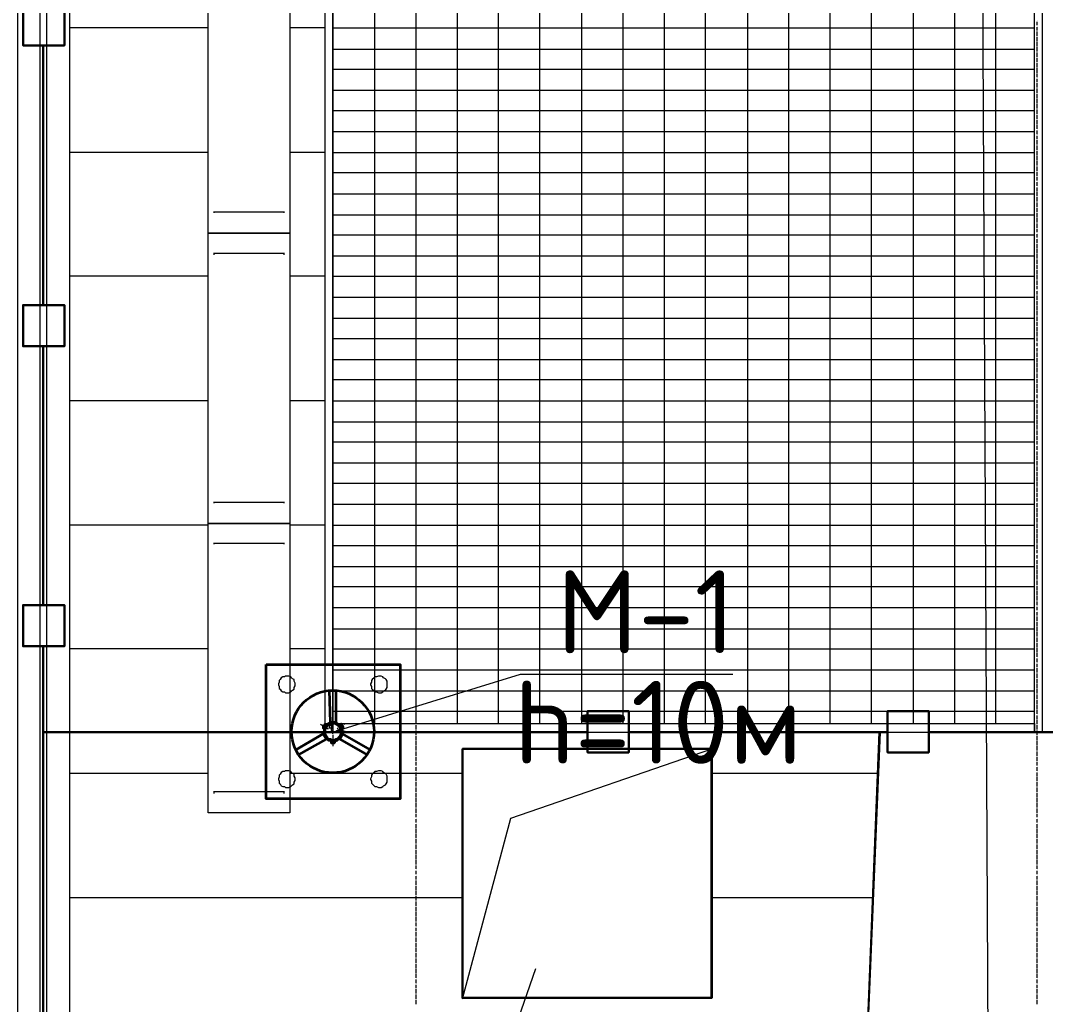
# Model space of a CAD drawing. Header units: millimetres. Extents: x -42533 to 645315, y 3457 to 82611.
# Drawn here: x 541773 to 546722, y 32560 to 37312 of the extents above; entities that cross this region are included whole.
import ezdxf

# ---------------------------------------------------------------- set-up
doc = ezdxf.new("R2010")
doc.units = ezdxf.units.MM
for name, color, linetype, true_color in [('PDF _!ЭОМ.Молниезащита', 7, 'Continuous', 0x954a95), ('PDF _Аннотация', 7, 'Continuous', 0xbababa), ('PDF _Антураж', 7, 'Continuous', 0xbababa), ('PDF _Крыша', 7, 'Continuous', 0xbababa), ('PDF _Крыша штриховка', 7, 'Continuous', 0xbababa), ('PDF _Обобщенные модели', 7, 'Continuous', 0xbababa), ('PDF _Ограждение', 7, 'Continuous', 0xbababa), ('PDF _Оси', 7, 'Continuous', 0xbababa), ('PDF _Перекрытие', 7, 'Continuous', 0xbababa), ('PDF _Перекрытие штриховка', 7, 'Continuous', 0xbababa)]:
    doc.layers.add(name, color=color, linetype=linetype, true_color=true_color)
for name, color, linetype in [('PDF _0', 7, 'Continuous'), ('PDF _Линии', 7, 'Continuous'), ('PDF _Текст', 7, 'Continuous')]:
    doc.layers.add(name, color=color, linetype=linetype)
doc.styles.add('PDF ISOCPEUR', font='isocpeur.ttf')

msp = doc.modelspace()

# ---------------------------------------------------------------- linework, layer by layer
at = {"layer": 'PDF _!ЭОМ.Молниезащита', "color": 5, "lineweight": 30}
for points in [[(541883.6, 35937.6), (541883.6, 36941.4), (541883.6, 37191.3), (541786.2, 37191.3), (541786.2, 37390.3), (541985.3, 37390.3), (541985.3, 37191.3), (541883.6, 37191.3)], [(541883.6, 34489.1), (541883.6, 35488.6), (541883.6, 35738.5), (541786.2, 35738.5), (541786.2, 35937.6), (541985.3, 35937.6), (541985.3, 35738.5), (541883.6, 35738.5)], [(541883.6, 32562), (541883.6, 34040.2), (541883.6, 34290), (541786.2, 34290), (541786.2, 34489.1), (541985.3, 34489.1), (541985.3, 34290), (541883.6, 34290)], [(545959.8, 33875), (544960.2, 33875), (544710.3, 33875), (544710.3, 33777.6), (544511.3, 33777.6), (544511.3, 33976.6), (544710.3, 33976.6), (544710.3, 33875)], [(546789.9, 33875), (546408.7, 33875), (546158.8, 33875), (546158.8, 33777.6), (545959.8, 33777.6), (545959.8, 33976.6), (546158.8, 33976.6), (546158.8, 33875)], [(543281.3, 33875), (541883.6, 33875)], [(544511.3, 33875), (543511.7, 33875), (542753.6, 33875)], [(540189.5, 32426.5), (541189, 32430.7), (541883.6, 32430.7), (541883.6, 32562)]]:
    msp.add_lwpolyline(points, dxfattribs=at)
at = {"layer": 'PDF _!ЭОМ.Молниезащита', "lineweight": 5}
msp.add_lwpolyline([(543332.1, 33891.9), (544187.6, 34154.5), (545212.6, 34154.5)], dxfattribs=at)
at = {"layer": 'PDF _!ЭОМ.Молниезащита', "color": 116, "lineweight": 30, "true_color": 0x136734}
msp.add_circle((543274.8, 33878.4), 12301.6, dxfattribs=at)
at = {"layer": 'PDF _!ЭОМ.Молниезащита', "lineweight": 13}
msp.add_arc((541973.2, 33883.9), 18066.6, 258.64082, 32.4196, dxfattribs=at)
at = {"layer": 'PDF _!ЭОМ.Молниезащита', "transparency": 33554559}
msp.add_solid([(543332.1, 33883.5), (543281.3, 33875), (543327.9, 33900.4)], dxfattribs=at)
at = {"layer": 'PDF _0', "color": 5, "lineweight": 35}
for points in [[(542959.4, 34201.1), (543607.4, 34201.1), (543607.4, 33553.1), (542959.4, 33553.1)], [(543327.9, 33875), (543327.9, 33883.5), (543323.6, 33891.9), (543319.4, 33900.4), (543315.2, 33908.9), (543306.7, 33913.1), (543302.4, 33917.3), (543294, 33921.6), (543285.5, 33921.6), (543277, 33921.6), (543268.6, 33917.3), (543260.1, 33917.3), (543251.6, 33908.9), (543247.4, 33904.6), (543243.2, 33896.2), (543238.9, 33887.7), (543238.9, 33879.2), (543238.9, 33870.7), (543238.9, 33866.5), (543243.2, 33858), (543247.4, 33849.6), (543251.6, 33845.3), (543260.1, 33836.9), (543268.6, 33836.9), (543277, 33832.6), (543285.5, 33832.6), (543294, 33832.6), (543302.4, 33836.9), (543306.7, 33841.1), (543315.2, 33845.3), (543319.4, 33853.8), (543323.6, 33862.3), (543327.9, 33866.5)], [(543323.6, 33875), (543323.6, 33883.5), (543319.4, 33891.9), (543315.2, 33900.4), (543310.9, 33904.6), (543306.7, 33908.9), (543298.2, 33913.1), (543289.7, 33917.3), (543285.5, 33917.3), (543277, 33917.3), (543268.6, 33913.1), (543264.3, 33913.1), (543255.9, 33908.9), (543251.6, 33900.4), (543247.4, 33896.2), (543243.2, 33887.7), (543243.2, 33879.2), (543243.2, 33875), (543243.2, 33866.5), (543247.4, 33858), (543251.6, 33853.8), (543255.9, 33845.3), (543264.3, 33841.1), (543268.6, 33841.1), (543277, 33836.9), (543285.5, 33836.9), (543289.7, 33836.9), (543298.2, 33841.1), (543306.7, 33845.3), (543310.9, 33849.6), (543315.2, 33853.8), (543319.4, 33862.3), (543323.6, 33870.7)]]:
    msp.add_lwpolyline(points, close=True, dxfattribs=at)
at = {"layer": 'PDF _0', "color": 5, "lineweight": 5}
for points in [[(543099.2, 34103.7), (543099.2, 34112.2), (543094.9, 34120.6), (543094.9, 34129.1), (543086.4, 34133.3), (543082.2, 34137.6), (543078, 34141.8), (543069.5, 34146), (543061, 34146), (543052.6, 34146), (543048.3, 34141.8), (543039.9, 34141.8), (543031.4, 34137.6), (543027.2, 34129.1), (543022.9, 34124.9), (543022.9, 34116.4), (543018.7, 34107.9), (543018.7, 34103.7), (543022.9, 34095.2), (543022.9, 34086.7), (543027.2, 34082.5), (543031.4, 34074), (543039.9, 34069.8), (543048.3, 34069.8), (543052.6, 34065.6), (543061, 34065.6), (543069.5, 34065.6), (543078, 34069.8), (543082.2, 34074), (543086.4, 34078.3), (543094.9, 34082.5), (543094.9, 34091), (543099.2, 34099.5)], [(543543.9, 34103.7), (543543.9, 34112.2), (543543.9, 34120.6), (543539.6, 34129.1), (543535.4, 34133.3), (543526.9, 34137.6), (543522.7, 34141.8), (543514.2, 34146), (543505.7, 34146), (543501.5, 34146), (543493, 34141.8), (543484.6, 34141.8), (543480.3, 34137.6), (543471.9, 34129.1), (543467.6, 34124.9), (543467.6, 34116.4), (543463.4, 34107.9), (543463.4, 34103.7), (543467.6, 34095.2), (543467.6, 34086.7), (543471.9, 34082.5), (543480.3, 34074), (543484.6, 34069.8), (543493, 34069.8), (543501.5, 34065.6), (543505.7, 34065.6), (543514.2, 34065.6), (543522.7, 34069.8), (543526.9, 34074), (543535.4, 34078.3), (543539.6, 34082.5), (543543.9, 34091), (543543.9, 34099.5)], [(543099.2, 33646.3), (543099.2, 33654.7), (543094.9, 33663.2), (543094.9, 33671.7), (543086.4, 33675.9), (543082.2, 33680.2), (543078, 33684.4), (543069.5, 33688.6), (543061, 33688.6), (543052.6, 33688.6), (543048.3, 33684.4), (543039.9, 33684.4), (543031.4, 33680.2), (543027.2, 33671.7), (543022.9, 33667.4), (543022.9, 33659), (543018.7, 33650.5), (543018.7, 33646.3), (543022.9, 33637.8), (543022.9, 33629.3), (543027.2, 33625.1), (543031.4, 33616.6), (543039.9, 33612.4), (543048.3, 33612.4), (543052.6, 33608.2), (543061, 33608.2), (543069.5, 33608.2), (543078, 33612.4), (543082.2, 33616.6), (543086.4, 33620.9), (543094.9, 33625.1), (543094.9, 33633.6), (543099.2, 33642)], [(543543.9, 33646.3), (543543.9, 33654.7), (543543.9, 33663.2), (543539.6, 33671.7), (543535.4, 33675.9), (543526.9, 33680.2), (543522.7, 33684.4), (543514.2, 33688.6), (543505.7, 33688.6), (543501.5, 33688.6), (543493, 33684.4), (543484.6, 33684.4), (543480.3, 33680.2), (543471.9, 33671.7), (543467.6, 33667.4), (543467.6, 33659), (543463.4, 33650.5), (543463.4, 33646.3), (543467.6, 33637.8), (543467.6, 33629.3), (543471.9, 33625.1), (543480.3, 33616.6), (543484.6, 33612.4), (543493, 33612.4), (543501.5, 33608.2), (543505.7, 33608.2), (543514.2, 33608.2), (543522.7, 33612.4), (543526.9, 33616.6), (543535.4, 33620.9), (543539.6, 33625.1), (543543.9, 33633.6), (543543.9, 33642)]]:
    msp.add_lwpolyline(points, close=True, dxfattribs=at)
at = {"layer": 'PDF _0', "color": 5, "lineweight": 35}
for points in [[(543264.3, 34078.3), (543268.6, 33921.6), (543298.2, 33921.6), (543298.2, 34078.3)], [(543234.7, 33900.4), (543234.7, 33896.2), (543238.9, 33904.6), (543234.7, 33904.6), (543234.7, 33900.4), (543238.9, 33896.2)], [(543247.4, 33908.9), (543247.4, 33904.6), (543243.2, 33900.4), (543247.4, 33904.6), (543247.4, 33908.9), (543243.2, 33913.1), (543238.9, 33908.9), (543238.9, 33904.6), (543238.9, 33908.9), (543247.4, 33904.6)], [(543243.2, 33913.1), (543243.2, 33908.9), (543238.9, 33908.9)], [(543315.2, 33908.9), (543315.2, 33904.6), (543319.4, 33904.6), (543319.4, 33900.4), (543315.2, 33908.9), (543319.4, 33913.1), (543323.6, 33913.1), (543327.9, 33904.6), (543323.6, 33908.9), (543319.4, 33904.6)], [(543323.6, 33908.9), (543323.6, 33913.1), (543319.4, 33913.1)], [(543327.9, 33900.4), (543332.1, 33900.4), (543327.9, 33904.6), (543327.9, 33900.4), (543323.6, 33896.2), (543319.4, 33900.4), (543323.6, 33896.2), (543332.1, 33896.2), (543332.1, 33900.4)], [(543116.1, 33764.9), (543251.6, 33841.1), (543234.7, 33866.5), (543103.4, 33790.3)], [(543238.9, 33891.9), (543238.9, 33896.2), (543243.2, 33896.2), (543238.9, 33896.2), (543243.2, 33896.2), (543243.2, 33900.4), (543238.9, 33891.9), (543234.7, 33896.2)], [(543463.4, 33790.3), (543327.9, 33866.5), (543315.2, 33841.1), (543446.5, 33764.9)], [(543272.8, 33832.6), (543277, 33832.6), (543281.3, 33832.6), (543272.8, 33832.6), (543272.8, 33824.2), (543277, 33824.2), (543281.3, 33824.2), (543277, 33824.2), (543277, 33832.6)], [(543272.8, 33824.2), (543277, 33824.2)], [(543289.7, 33832.6), (543285.5, 33832.6), (543281.3, 33832.6), (543289.7, 33832.6), (543289.7, 33824.2)], [(543285.5, 33824.2), (543289.7, 33824.2), (543281.3, 33824.2), (543285.5, 33824.2), (543285.5, 33832.6)]]:
    msp.add_lwpolyline(points, dxfattribs=at)
at = {"layer": 'PDF _0', "color": 30, "lineweight": 18, "true_color": 0xff8000}
for points in [[(543238.9, 33904.6), (543230.4, 33908.9), (543226.2, 33908.9), (543222, 33913.1)], [(543281.3, 33921.6), (543281.3, 33934.3)], [(543281.3, 33891.9), (543281.3, 33904.6), (543281.3, 33908.9), (543281.3, 33917.3)], [(543310.9, 33896.2), (543319.4, 33904.6)], [(543323.6, 33904.6), (543332.1, 33908.9)], [(543336.3, 33913.1), (543340.6, 33917.3)], [(543234.7, 33875), (543222, 33875)], [(543260.1, 33891.9), (543255.9, 33891.9), (543251.6, 33896.2), (543243.2, 33900.4), (543238.9, 33900.4)], [(543264.3, 33875), (543255.9, 33875), (543251.6, 33875), (543238.9, 33875)], [(543268.6, 33875), (543281.3, 33875), (543294, 33875), (543298.2, 33875), (543310.9, 33879.2)], [(543281.3, 33866.5), (543281.3, 33875), (543281.3, 33887.7)], [(543281.3, 33862.3), (543281.3, 33849.6), (543281.3, 33845.3), (543281.3, 33836.9)], [(543302.4, 33891.9), (543306.7, 33896.2)], [(543315.2, 33879.2), (543323.6, 33879.2), (543327.9, 33879.2), (543340.6, 33879.2)], [(543281.3, 33849.6), (543281.3, 33845.3), (543281.3, 33841.1), (543281.3, 33832.6), (543281.3, 33819.9)], [(543281.3, 33828.4), (543281.3, 33828.4)], [(543281.3, 33824.2), (543281.3, 33815.7), (543281.3, 33811.4), (543281.3, 33807.2)]]:
    msp.add_lwpolyline(points, dxfattribs=at)
at = {"layer": 'PDF _0', "lineweight": 25}
for points in [[(543243.2, 33900.4), (543247.4, 33904.6), (543247.4, 33908.9), (543243.2, 33913.1), (543238.9, 33908.9), (543238.9, 33904.6), (543234.7, 33896.2), (543238.9, 33891.9)], [(543332.1, 33900.4), (543327.9, 33904.6), (543323.6, 33913.1), (543319.4, 33913.1), (543315.2, 33908.9), (543319.4, 33900.4), (543323.6, 33896.2), (543332.1, 33896.2)], [(543289.7, 33824.2), (543289.7, 33832.6), (543281.3, 33832.6), (543272.8, 33832.6), (543272.8, 33824.2), (543277, 33824.2), (543281.3, 33824.2)]]:
    msp.add_lwpolyline(points, close=True, dxfattribs=at)
at = {"layer": 'PDF _0', "color": 7, "lineweight": 0, "true_color": 0xffffff}
for points in [[(543243.2, 33913.1), (543247.4, 33908.9), (543238.9, 33904.6)], [(543327.9, 33904.6), (543315.2, 33908.9), (543319.4, 33913.1)], [(543238.9, 33891.9), (543234.7, 33896.2), (543238.9, 33891.9)], [(543332.1, 33896.2), (543323.6, 33896.2), (543332.1, 33900.4)], [(543272.8, 33832.6), (543289.7, 33832.6), (543272.8, 33832.6)], [(543277, 33824.2), (543289.7, 33824.2), (543272.8, 33824.2), (543289.7, 33824.2)], [(543281.3, 33832.6), (543289.7, 33832.6)]]:
    msp.add_lwpolyline(points, dxfattribs=at)
at = {"layer": 'PDF _0', "color": 5, "lineweight": 35}
msp.add_circle((543281.2, 33877.7), 199.1, dxfattribs=at)
at = {"layer": 'PDF _0', "color": 7, "true_color": 0xffffff, "transparency": 33554559}
for points in [[(543238.9, 33904.6), (543243.2, 33900.4), (543234.7, 33896.2)], [(543238.9, 33908.9), (543238.9, 33904.6), (543247.4, 33908.9)], [(543247.4, 33904.6), (543238.9, 33904.6), (543243.2, 33900.4)], [(543323.6, 33913.1), (543315.2, 33908.9), (543327.9, 33904.6)], [(543319.4, 33900.4), (543327.9, 33904.6), (543315.2, 33908.9)], [(543332.1, 33900.4), (543319.4, 33900.4), (543327.9, 33904.6)], [(543243.2, 33900.4), (543234.7, 33896.2), (543238.9, 33891.9)], [(543323.6, 33896.2), (543332.1, 33900.4), (543319.4, 33900.4)], [(543272.8, 33824.2), (543289.7, 33824.2), (543272.8, 33832.6)], [(543289.7, 33824.2), (543272.8, 33832.6), (543289.7, 33832.6)]]:
    msp.add_solid(points, dxfattribs=at)
at = {"layer": 'PDF _Аннотация', "color": 8, "lineweight": 9}
msp.add_lwpolyline([(544259.6, 32731.4), (543954.7, 31850.5), (543819.2, 31956.4), (543150, 31956.4)], dxfattribs=at)
at = {"layer": 'PDF _Антураж', "color": 8, "lineweight": 18}
for points in [[(545924.1, 33875), (545822.5, 31426.9), (546097.8, 31435.4)], [(545822.5, 31426.9), (545919.9, 33875)]]:
    msp.add_lwpolyline(points, dxfattribs=at)
at = {"layer": 'PDF _Крыша', "color": 8, "lineweight": 9}
msp.add_lwpolyline([(543908.1, 32591.7), (543908.1, 33794.5), (545106.7, 33794.5), (545106.7, 32591.7)], close=True, dxfattribs=at)
at = {"layer": 'PDF _Крыша штриховка', "color": 8, "lineweight": 9}
for points in [[(542679.9, 37276), (542010.7, 37276)], [(543243.2, 37276), (543073.7, 37276)], [(542679.9, 36674.5), (542010.7, 36674.5)], [(543243.2, 36674.5), (543073.7, 36674.5)], [(542679.9, 36077.4), (542010.7, 36077.4)], [(543243.2, 36077.4), (543073.7, 36077.4)], [(542679.9, 35475.9), (542010.7, 35475.9)], [(543243.2, 35475.9), (543073.7, 35475.9)], [(542679.9, 34874.5), (542010.7, 34874.5)], [(543243.2, 34874.5), (543073.7, 34874.5)], [(542679.9, 34277.3), (542010.7, 34277.3)], [(543243.2, 34277.3), (543073.7, 34277.3)], [(542679.9, 33675.9), (542010.7, 33675.9)], [(543908.1, 33675.9), (543073.7, 33675.9)], [(545911.4, 33675.9), (545106.7, 33675.9)], [(543908.1, 33074.5), (542010.7, 33074.5)], [(545886, 33074.5), (545106.7, 33074.5)]]:
    msp.add_lwpolyline(points, dxfattribs=at)
at = {"layer": 'PDF _Линии', "color": 8, "lineweight": 9}
for points in [[(537224.7, 32655.2), (537224.7, 54895), (546330.7, 54835.7), (546445.1, 32058), (553827.3, 32058)], [(543908.1, 32587.4), (544141, 33459.9), (545110.9, 33794.5)]]:
    msp.add_lwpolyline(points, dxfattribs=at)
at = {"layer": 'PDF _Линии', "color": 8, "lineweight": 30}
msp.add_lwpolyline([(545110.9, 33794.5), (543908.1, 33794.5), (543908.1, 32591.7), (545110.9, 32591.7)], close=True, dxfattribs=at)
at = {"layer": 'PDF _Обобщенные модели', "color": 8, "lineweight": 18}
msp.add_lwpolyline([(542010.7, 24866.4), (541900.5, 24866.4), (541866.7, 24866.4), (541760.8, 24866.4), (541760.8, 50863), (541866.7, 50863), (541900.5, 50863), (542010.7, 50863)], close=True, dxfattribs=at)
for points in [[(541866.7, 50863), (541866.7, 24866.4)], [(541900.5, 24866.4), (541900.5, 50863)]]:
    msp.add_lwpolyline(points, dxfattribs=at)
at = {"layer": 'PDF _Обобщенные модели', "color": 8, "lineweight": 9}
for points in [[(543073.7, 36284.9), (543069.5, 36284.9), (543052.6, 36284.9), (543044.1, 36284.9), (542709.5, 36284.9), (542701, 36284.9), (542696.8, 36284.9), (542679.9, 36284.9), (542679.9, 37682.6), (542696.8, 37682.6), (542701, 37682.6), (542709.5, 37682.6), (543044.1, 37682.6), (543052.6, 37682.6), (543069.5, 37682.6), (543073.7, 37682.6)], [(543073.7, 34883), (543069.5, 34883), (543052.6, 34883), (543044.1, 34883), (542709.5, 34883), (542701, 34883), (542696.8, 34883), (542679.9, 34883), (542679.9, 36284.9), (542696.8, 36284.9), (542701, 36284.9), (542709.5, 36284.9), (543044.1, 36284.9), (543052.6, 36284.9), (543069.5, 36284.9), (543073.7, 36284.9)], [(543073.7, 33485.3), (543069.5, 33485.3), (543052.6, 33485.3), (543044.1, 33485.3), (542709.5, 33485.3), (542701, 33485.3), (542696.8, 33485.3), (542679.9, 33485.3), (542679.9, 34883), (542696.8, 34883), (542701, 34883), (542709.5, 34883), (543044.1, 34883), (543052.6, 34883), (543069.5, 34883), (543073.7, 34883)]]:
    msp.add_lwpolyline(points, close=True, dxfattribs=at)
for points in [[(543044.1, 36386.5), (543048.3, 36386.5), (542705.3, 36386.5), (542709.5, 36386.5)], [(543048.3, 36187.5), (542705.3, 36187.5)], [(542705.3, 36183.2), (542709.5, 36183.2)], [(543044.1, 36183.2), (543048.3, 36183.2)], [(543044.1, 34984.6), (543048.3, 34984.6), (542705.3, 34984.6), (542709.5, 34984.6)], [(543044.1, 34785.6), (543048.3, 34785.6), (542705.3, 34785.6), (542709.5, 34785.6)], [(543048.3, 33587), (542705.3, 33587)], [(542705.3, 33582.7), (542709.5, 33582.7)], [(543044.1, 33582.7), (543048.3, 33582.7)]]:
    msp.add_lwpolyline(points, dxfattribs=at)
at = {"layer": 'PDF _Ограждение', "color": 8, "lineweight": 9}
msp.add_lwpolyline([(543281.3, 33917.3), (543281.3, 33875), (546669.6, 33875), (546669.6, 40926.8), (546707.7, 40926.8), (546707.7, 40965), (543281.3, 40965), (543281.3, 33917.3), (546669.6, 33917.3), (546669.6, 33875), (546707.7, 33875), (546707.7, 40926.8), (543281.3, 40926.8), (543281.3, 40965), (543243.2, 40965), (543243.2, 33917.3)], close=True, dxfattribs=at)
for points in [[(543251.6, 33917.3), (543251.6, 33908.9), (543272.8, 33908.9), (543272.8, 33883.5), (543281.3, 33883.5)], [(543281.3, 33908.9), (543272.8, 33908.9), (543272.8, 33917.3)]]:
    msp.add_lwpolyline(points, dxfattribs=at)
at = {"layer": 'PDF _Оси', "color": 8, "lineweight": 9}
for points in [[(543683.6, 37309.8), (543683.6, 37309.8)], [(543683.6, 37288.7), (543683.6, 37305.6)], [(543683.6, 37284.4), (543683.6, 37284.4)], [(543683.6, 37263.3), (543683.6, 37280.2)], [(546682.3, 37309.8), (546682.3, 37309.8)], [(546682.3, 37288.7), (546682.3, 37305.6)], [(546682.3, 37284.4), (546682.3, 37284.4)], [(546682.3, 37263.3), (546682.3, 37280.2)], [(543683.6, 37237.8), (543683.6, 37259)], [(543683.6, 37212.4), (543683.6, 37233.6)], [(546682.3, 37237.8), (546682.3, 37259)], [(546682.3, 37212.4), (546682.3, 37233.6)], [(543683.6, 37187), (543683.6, 37208.2)], [(543683.6, 37161.6), (543683.6, 37182.8)], [(546682.3, 37187), (546682.3, 37208.2)], [(546682.3, 37161.6), (546682.3, 37182.8)], [(543683.6, 37136.2), (543683.6, 37157.4)], [(543683.6, 37110.8), (543683.6, 37132)], [(546682.3, 37136.2), (546682.3, 37157.4)], [(546682.3, 37110.8), (546682.3, 37132)], [(543683.6, 37085.4), (543683.6, 37106.5)], [(543683.6, 37060), (543683.6, 37081.1)], [(546682.3, 37085.4), (546682.3, 37106.5)], [(546682.3, 37060), (546682.3, 37081.1)], [(543683.6, 37038.8), (543683.6, 37055.7)], [(543683.6, 37034.5), (543683.6, 37034.5)], [(543683.6, 37013.4), (543683.6, 37030.3)], [(546682.3, 37038.8), (546682.3, 37055.7)], [(546682.3, 37034.5), (546682.3, 37034.5)], [(546682.3, 37013.4), (546682.3, 37030.3)], [(543683.6, 36988), (543683.6, 37009.1)], [(543683.6, 36962.5), (543683.6, 36983.7)], [(546682.3, 36988), (546682.3, 37009.1)], [(546682.3, 36962.5), (546682.3, 36983.7)], [(543683.6, 36937.1), (543683.6, 36958.3)], [(543683.6, 36911.7), (543683.6, 36932.9)], [(546682.3, 36937.1), (546682.3, 36958.3)], [(546682.3, 36911.7), (546682.3, 36932.9)], [(543683.6, 36886.3), (543683.6, 36907.5)], [(543683.6, 36860.9), (543683.6, 36882.1)], [(546682.3, 36886.3), (546682.3, 36907.5)], [(546682.3, 36860.9), (546682.3, 36882.1)], [(543683.6, 36835.5), (543683.6, 36856.7)], [(543683.6, 36810.1), (543683.6, 36831.3)], [(546682.3, 36835.5), (546682.3, 36856.7)], [(546682.3, 36810.1), (546682.3, 36831.3)], [(543683.6, 36788.9), (543683.6, 36805.8)], [(543683.6, 36784.7), (543683.6, 36784.7)], [(543683.6, 36763.5), (543683.6, 36780.4)], [(546682.3, 36788.9), (546682.3, 36805.8)], [(546682.3, 36784.7), (546682.3, 36784.7)], [(546682.3, 36763.5), (546682.3, 36780.4)], [(543683.6, 36759.3), (543683.6, 36759.3)], [(543683.6, 36738.1), (543683.6, 36755)], [(543683.6, 36712.7), (543683.6, 36733.8)], [(546682.3, 36759.3), (546682.3, 36759.3)], [(546682.3, 36738.1), (546682.3, 36755)], [(546682.3, 36712.7), (546682.3, 36733.8)], [(543683.6, 36687.3), (543683.6, 36708.4)], [(543683.6, 36661.8), (543683.6, 36683)], [(546682.3, 36687.3), (546682.3, 36708.4)], [(546682.3, 36661.8), (546682.3, 36683)], [(543683.6, 36636.4), (543683.6, 36657.6)], [(543683.6, 36611), (543683.6, 36632.2)], [(546682.3, 36636.4), (546682.3, 36657.6)], [(546682.3, 36611), (546682.3, 36632.2)], [(543683.6, 36585.6), (543683.6, 36606.8)], [(543683.6, 36560.2), (543683.6, 36581.4)], [(546682.3, 36585.6), (546682.3, 36606.8)], [(546682.3, 36560.2), (546682.3, 36581.4)], [(543683.6, 36539), (543683.6, 36556)], [(543683.6, 36534.8), (543683.6, 36534.8)], [(543683.6, 36513.6), (543683.6, 36530.5)], [(546682.3, 36539), (546682.3, 36556)], [(546682.3, 36534.8), (546682.3, 36534.8)], [(546682.3, 36513.6), (546682.3, 36530.5)], [(543683.6, 36509.4), (543683.6, 36509.4)], [(543683.6, 36488.2), (543683.6, 36505.1)], [(543683.6, 36462.8), (543683.6, 36484)], [(546682.3, 36509.4), (546682.3, 36509.4)], [(546682.3, 36488.2), (546682.3, 36505.1)], [(546682.3, 36462.8), (546682.3, 36484)], [(543683.6, 36437.4), (543683.6, 36458.5)], [(543683.6, 36412), (543683.6, 36433.1)], [(546682.3, 36437.4), (546682.3, 36458.5)], [(546682.3, 36412), (546682.3, 36433.1)], [(543683.6, 36386.5), (543683.6, 36407.7)], [(543683.6, 36361.1), (543683.6, 36382.3)], [(546682.3, 36386.5), (546682.3, 36407.7)], [(546682.3, 36361.1), (546682.3, 36382.3)], [(543683.6, 36335.7), (543683.6, 36356.9)], [(543683.6, 36310.3), (543683.6, 36331.5)], [(546682.3, 36335.7), (546682.3, 36356.9)], [(546682.3, 36310.3), (546682.3, 36331.5)], [(543683.6, 36289.1), (543683.6, 36306.1)], [(543683.6, 36284.9), (543683.6, 36284.9)], [(543683.6, 36263.7), (543683.6, 36280.7)], [(546682.3, 36289.1), (546682.3, 36306.1)], [(546682.3, 36284.9), (546682.3, 36284.9)], [(546682.3, 36263.7), (546682.3, 36280.7)], [(543683.6, 36259.5), (543683.6, 36259.5)], [(543683.6, 36238.3), (543683.6, 36255.2)], [(543683.6, 36212.9), (543683.6, 36234.1)], [(546682.3, 36259.5), (546682.3, 36259.5)], [(546682.3, 36238.3), (546682.3, 36255.2)], [(546682.3, 36212.9), (546682.3, 36234.1)], [(543683.6, 36187.5), (543683.6, 36208.7)], [(543683.6, 36162.1), (543683.6, 36183.2)], [(546682.3, 36187.5), (546682.3, 36208.7)], [(546682.3, 36162.1), (546682.3, 36183.2)], [(543683.6, 36136.7), (543683.6, 36157.8)], [(543683.6, 36111.2), (543683.6, 36132.4)], [(546682.3, 36136.7), (546682.3, 36157.8)], [(546682.3, 36111.2), (546682.3, 36132.4)], [(543683.6, 36085.8), (543683.6, 36107)], [(543683.6, 36060.4), (543683.6, 36081.6)], [(546682.3, 36085.8), (546682.3, 36107)], [(546682.3, 36060.4), (546682.3, 36081.6)], [(543683.6, 36035), (543683.6, 36056.2)], [(543683.6, 36013.8), (543683.6, 36030.8)], [(546682.3, 36035), (546682.3, 36056.2)], [(546682.3, 36013.8), (546682.3, 36030.8)], [(543683.6, 36009.6), (543683.6, 36009.6)], [(543683.6, 35988.4), (543683.6, 36005.4)], [(543683.6, 35963), (543683.6, 35984.2)], [(546682.3, 36009.6), (546682.3, 36009.6)], [(546682.3, 35988.4), (546682.3, 36005.4)], [(546682.3, 35963), (546682.3, 35984.2)], [(543683.6, 35937.6), (543683.6, 35958.8)], [(543683.6, 35912.2), (543683.6, 35933.4)], [(546682.3, 35937.6), (546682.3, 35958.8)], [(546682.3, 35912.2), (546682.3, 35933.4)], [(543683.6, 35886.8), (543683.6, 35907.9)], [(543683.6, 35861.4), (543683.6, 35882.5)], [(546682.3, 35886.8), (546682.3, 35907.9)], [(546682.3, 35861.4), (546682.3, 35882.5)], [(543683.6, 35835.9), (543683.6, 35857.1)], [(543683.6, 35810.5), (543683.6, 35831.7)], [(546682.3, 35835.9), (546682.3, 35857.1)], [(546682.3, 35810.5), (546682.3, 35831.7)], [(543683.6, 35785.1), (543683.6, 35806.3)], [(546682.3, 35785.1), (546682.3, 35806.3)], [(543683.6, 35763.9), (543683.6, 35780.9)], [(543683.6, 35759.7), (543683.6, 35759.7)], [(543683.6, 35738.5), (543683.6, 35755.5)], [(543683.6, 35734.3), (543683.6, 35734.3)], [(546682.3, 35763.9), (546682.3, 35780.9)], [(546682.3, 35759.7), (546682.3, 35759.7)], [(546682.3, 35738.5), (546682.3, 35755.5)], [(546682.3, 35734.3), (546682.3, 35734.3)], [(543683.6, 35713.1), (543683.6, 35730.1)], [(543683.6, 35687.7), (543683.6, 35708.9)], [(543683.6, 35662.3), (543683.6, 35683.5)], [(546682.3, 35713.1), (546682.3, 35730.1)], [(546682.3, 35687.7), (546682.3, 35708.9)], [(546682.3, 35662.3), (546682.3, 35683.5)], [(543683.6, 35636.9), (543683.6, 35658.1)], [(546682.3, 35636.9), (546682.3, 35658.1)], [(543683.6, 35611.5), (543683.6, 35632.6)], [(543683.6, 35586.1), (543683.6, 35607.2)], [(546682.3, 35611.5), (546682.3, 35632.6)], [(546682.3, 35586.1), (546682.3, 35607.2)], [(543683.6, 35560.6), (543683.6, 35581.8)], [(543683.6, 35535.2), (543683.6, 35556.4)], [(546682.3, 35560.6), (546682.3, 35581.8)], [(546682.3, 35535.2), (546682.3, 35556.4)], [(543683.6, 35514.1), (543683.6, 35531)], [(543683.6, 35509.8), (543683.6, 35509.8)], [(543683.6, 35488.6), (543683.6, 35505.6)], [(543683.6, 35484.4), (543683.6, 35484.4)], [(546682.3, 35514.1), (546682.3, 35531)], [(546682.3, 35509.8), (546682.3, 35509.8)], [(546682.3, 35488.6), (546682.3, 35505.6)], [(546682.3, 35484.4), (546682.3, 35484.4)], [(543683.6, 35463.2), (543683.6, 35480.2)], [(543683.6, 35437.8), (543683.6, 35459)], [(546682.3, 35463.2), (546682.3, 35480.2)], [(546682.3, 35437.8), (546682.3, 35459)], [(543683.6, 35412.4), (543683.6, 35433.6)], [(543683.6, 35387), (543683.6, 35408.2)], [(546682.3, 35412.4), (546682.3, 35433.6)], [(546682.3, 35387), (546682.3, 35408.2)], [(543683.6, 35361.6), (543683.6, 35382.8)], [(543683.6, 35336.2), (543683.6, 35357.4)], [(546682.3, 35361.6), (546682.3, 35382.8)], [(546682.3, 35336.2), (546682.3, 35357.4)], [(543683.6, 35310.8), (543683.6, 35331.9)], [(543683.6, 35285.4), (543683.6, 35306.5)], [(546682.3, 35310.8), (546682.3, 35331.9)], [(546682.3, 35285.4), (546682.3, 35306.5)], [(543683.6, 35264.2), (543683.6, 35281.1)], [(543683.6, 35259.9), (543683.6, 35259.9)], [(543683.6, 35238.8), (543683.6, 35255.7)], [(546682.3, 35264.2), (546682.3, 35281.1)], [(546682.3, 35259.9), (546682.3, 35259.9)], [(546682.3, 35238.8), (546682.3, 35255.7)], [(543683.6, 35234.5), (543683.6, 35234.5)], [(543683.6, 35213.3), (543683.6, 35230.3)], [(543683.6, 35187.9), (543683.6, 35209.1)], [(546682.3, 35234.5), (546682.3, 35234.5)], [(546682.3, 35213.3), (546682.3, 35230.3)], [(546682.3, 35187.9), (546682.3, 35209.1)], [(543683.6, 35162.5), (543683.6, 35183.7)], [(543683.6, 35137.1), (543683.6, 35158.3)], [(546682.3, 35162.5), (546682.3, 35183.7)], [(546682.3, 35137.1), (546682.3, 35158.3)], [(543683.6, 35111.7), (543683.6, 35132.9)], [(543683.6, 35086.3), (543683.6, 35107.5)], [(546682.3, 35111.7), (546682.3, 35132.9)], [(546682.3, 35086.3), (546682.3, 35107.5)], [(543683.6, 35060.9), (543683.6, 35082.1)], [(543683.6, 35035.5), (543683.6, 35056.6)], [(546682.3, 35060.9), (546682.3, 35082.1)], [(546682.3, 35035.5), (546682.3, 35056.6)], [(543683.6, 35010.1), (543683.6, 35031.2)], [(543683.6, 34988.9), (543683.6, 35005.8)], [(546682.3, 35010.1), (546682.3, 35031.2)], [(546682.3, 34988.9), (546682.3, 35005.8)], [(543683.6, 34984.6), (543683.6, 34984.6)], [(543683.6, 34963.5), (543683.6, 34980.4)], [(543683.6, 34938.1), (543683.6, 34959.2)], [(546682.3, 34984.6), (546682.3, 34984.6)], [(546682.3, 34963.5), (546682.3, 34980.4)], [(546682.3, 34938.1), (546682.3, 34959.2)], [(543683.6, 34912.6), (543683.6, 34933.8)], [(543683.6, 34887.2), (543683.6, 34908.4)], [(546682.3, 34912.6), (546682.3, 34933.8)], [(546682.3, 34887.2), (546682.3, 34908.4)], [(543683.6, 34861.8), (543683.6, 34883)], [(543683.6, 34836.4), (543683.6, 34857.6)], [(546682.3, 34861.8), (546682.3, 34883)], [(546682.3, 34836.4), (546682.3, 34857.6)], [(543683.6, 34811), (543683.6, 34832.2)], [(543683.6, 34785.6), (543683.6, 34806.8)], [(546682.3, 34811), (546682.3, 34832.2)], [(546682.3, 34785.6), (546682.3, 34806.8)], [(543683.6, 34760.2), (543683.6, 34781.3)], [(543683.6, 34739), (543683.6, 34755.9)], [(546682.3, 34760.2), (546682.3, 34781.3)], [(546682.3, 34739), (546682.3, 34755.9)], [(543683.6, 34734.8), (543683.6, 34734.8)], [(543683.6, 34713.6), (543683.6, 34730.5)], [(543683.6, 34709.3), (543683.6, 34709.3)], [(543683.6, 34688.2), (543683.6, 34705.1)], [(546682.3, 34734.8), (546682.3, 34734.8)], [(546682.3, 34713.6), (546682.3, 34730.5)], [(546682.3, 34709.3), (546682.3, 34709.3)], [(546682.3, 34688.2), (546682.3, 34705.1)], [(543683.6, 34662.8), (543683.6, 34683.9)], [(543683.6, 34637.3), (543683.6, 34658.5)], [(546682.3, 34662.8), (546682.3, 34683.9)], [(546682.3, 34637.3), (546682.3, 34658.5)], [(543683.6, 34611.9), (543683.6, 34633.1)], [(543683.6, 34586.5), (543683.6, 34607.7)], [(546682.3, 34611.9), (546682.3, 34633.1)], [(546682.3, 34586.5), (546682.3, 34607.7)], [(543683.6, 34561.1), (543683.6, 34582.3)], [(543683.6, 34535.7), (543683.6, 34556.9)], [(546682.3, 34561.1), (546682.3, 34582.3)], [(546682.3, 34535.7), (546682.3, 34556.9)], [(543683.6, 34510.3), (543683.6, 34531.5)], [(543683.6, 34489.1), (543683.6, 34506)], [(546682.3, 34510.3), (546682.3, 34531.5)], [(546682.3, 34489.1), (546682.3, 34506)], [(543683.6, 34484.9), (543683.6, 34484.9)], [(543683.6, 34463.7), (543683.6, 34480.6)], [(543683.6, 34459.5), (543683.6, 34459.5)], [(543683.6, 34438.3), (543683.6, 34455.2)], [(546682.3, 34484.9), (546682.3, 34484.9)], [(546682.3, 34463.7), (546682.3, 34480.6)], [(546682.3, 34459.5), (546682.3, 34459.5)], [(546682.3, 34438.3), (546682.3, 34455.2)], [(543683.6, 34412.9), (543683.6, 34434)], [(543683.6, 34387.5), (543683.6, 34408.6)], [(546682.3, 34412.9), (546682.3, 34434)], [(546682.3, 34387.5), (546682.3, 34408.6)], [(543683.6, 34362), (543683.6, 34383.2)], [(543683.6, 34336.6), (543683.6, 34357.8)], [(546682.3, 34362), (546682.3, 34383.2)], [(546682.3, 34336.6), (546682.3, 34357.8)], [(543683.6, 34311.2), (543683.6, 34332.4)], [(543683.6, 34285.8), (543683.6, 34307)], [(546682.3, 34311.2), (546682.3, 34332.4)], [(546682.3, 34285.8), (546682.3, 34307)], [(543683.6, 34260.4), (543683.6, 34281.6)], [(543683.6, 34239.2), (543683.6, 34256.2)], [(546682.3, 34260.4), (546682.3, 34281.6)], [(546682.3, 34239.2), (546682.3, 34256.2)], [(543683.6, 34235), (543683.6, 34235)], [(543683.6, 34213.8), (543683.6, 34230.7)], [(543683.6, 34209.6), (543683.6, 34209.6)], [(543683.6, 34188.4), (543683.6, 34205.3)], [(546682.3, 34235), (546682.3, 34235)], [(546682.3, 34213.8), (546682.3, 34230.7)], [(546682.3, 34209.6), (546682.3, 34209.6)], [(546682.3, 34188.4), (546682.3, 34205.3)], [(543683.6, 34163), (543683.6, 34184.2)], [(543683.6, 34137.6), (543683.6, 34158.7)], [(546682.3, 34163), (546682.3, 34184.2)], [(546682.3, 34137.6), (546682.3, 34158.7)], [(543683.6, 34112.2), (543683.6, 34133.3)], [(543683.6, 34086.7), (543683.6, 34107.9)], [(546682.3, 34112.2), (546682.3, 34133.3)], [(546682.3, 34086.7), (546682.3, 34107.9)], [(543683.6, 34061.3), (543683.6, 34082.5)], [(543683.6, 34035.9), (543683.6, 34057.1)], [(546682.3, 34061.3), (546682.3, 34082.5)], [(546682.3, 34035.9), (546682.3, 34057.1)], [(543683.6, 34010.5), (543683.6, 34031.7)], [(543683.6, 33985.1), (543683.6, 34006.3)], [(546682.3, 34010.5), (546682.3, 34031.7)], [(546682.3, 33985.1), (546682.3, 34006.3)], [(543683.6, 33963.9), (543683.6, 33980.9)], [(543683.6, 33959.7), (543683.6, 33959.7)], [(543683.6, 33938.5), (543683.6, 33955.5)], [(546682.3, 33963.9), (546682.3, 33980.9)], [(546682.3, 33959.7), (546682.3, 33959.7)], [(546682.3, 33938.5), (546682.3, 33955.5)], [(543683.6, 33913.1), (543683.6, 33934.3)], [(543683.6, 33887.7), (543683.6, 33908.9)], [(546682.3, 33913.1), (546682.3, 33934.3)], [(546682.3, 33887.7), (546682.3, 33908.9)], [(543683.6, 33862.3), (543683.6, 33883.5)], [(543683.6, 33836.9), (543683.6, 33858)], [(546682.3, 33862.3), (546682.3, 33883.5)], [(546682.3, 33836.9), (546682.3, 33858)], [(543683.6, 33811.4), (543683.6, 33832.6)], [(543683.6, 33786), (543683.6, 33807.2)], [(546682.3, 33811.4), (546682.3, 33832.6)], [(546682.3, 33786), (546682.3, 33807.2)], [(543683.6, 33760.6), (543683.6, 33781.8)], [(543683.6, 33735.2), (543683.6, 33756.4)], [(546682.3, 33760.6), (546682.3, 33781.8)], [(546682.3, 33735.2), (546682.3, 33756.4)], [(543683.6, 33714), (543683.6, 33731)], [(543683.6, 33709.8), (543683.6, 33709.8)], [(543683.6, 33688.6), (543683.6, 33705.6)], [(546682.3, 33714), (546682.3, 33731)], [(546682.3, 33709.8), (546682.3, 33709.8)], [(546682.3, 33688.6), (546682.3, 33705.6)], [(543683.6, 33684.4), (543683.6, 33684.4)], [(543683.6, 33663.2), (543683.6, 33680.2)], [(543683.6, 33637.8), (543683.6, 33659)], [(546682.3, 33684.4), (546682.3, 33684.4)], [(546682.3, 33663.2), (546682.3, 33680.2)], [(546682.3, 33637.8), (546682.3, 33659)], [(543683.6, 33612.4), (543683.6, 33633.6)], [(543683.6, 33587), (543683.6, 33608.2)], [(546682.3, 33612.4), (546682.3, 33633.6)], [(546682.3, 33587), (546682.3, 33608.2)], [(543683.6, 33561.6), (543683.6, 33582.7)], [(543683.6, 33536.2), (543683.6, 33557.3)], [(546682.3, 33561.6), (546682.3, 33582.7)], [(546682.3, 33536.2), (546682.3, 33557.3)], [(543683.6, 33510.7), (543683.6, 33531.9)], [(543683.6, 33485.3), (543683.6, 33506.5)], [(546682.3, 33510.7), (546682.3, 33531.9)], [(546682.3, 33485.3), (546682.3, 33506.5)], [(543683.6, 33464.2), (543683.6, 33481.1)], [(543683.6, 33459.9), (543683.6, 33459.9)], [(543683.6, 33438.7), (543683.6, 33455.7)], [(546682.3, 33464.2), (546682.3, 33481.1)], [(546682.3, 33459.9), (546682.3, 33459.9)], [(546682.3, 33438.7), (546682.3, 33455.7)], [(543683.6, 33434.5), (543683.6, 33434.5)], [(543683.6, 33413.3), (543683.6, 33430.3)], [(543683.6, 33387.9), (543683.6, 33409.1)], [(546682.3, 33434.5), (546682.3, 33434.5)], [(546682.3, 33413.3), (546682.3, 33430.3)], [(546682.3, 33387.9), (546682.3, 33409.1)], [(543683.6, 33362.5), (543683.6, 33383.7)], [(543683.6, 33337.1), (543683.6, 33358.3)], [(546682.3, 33362.5), (546682.3, 33383.7)], [(546682.3, 33337.1), (546682.3, 33358.3)], [(543683.6, 33311.7), (543683.6, 33332.9)], [(543683.6, 33286.3), (543683.6, 33307.4)], [(546682.3, 33311.7), (546682.3, 33332.9)], [(546682.3, 33286.3), (546682.3, 33307.4)], [(543683.6, 33260.9), (543683.6, 33282)], [(546682.3, 33260.9), (546682.3, 33282)], [(543683.6, 33235.4), (543683.6, 33256.6)], [(543683.6, 33214.3), (543683.6, 33231.2)], [(543683.6, 33210), (543683.6, 33210)], [(546682.3, 33235.4), (546682.3, 33256.6)], [(546682.3, 33214.3), (546682.3, 33231.2)], [(546682.3, 33210), (546682.3, 33210)], [(543683.6, 33188.9), (543683.6, 33205.8)], [(543683.6, 33184.6), (543683.6, 33184.6)], [(543683.6, 33163.4), (543683.6, 33180.4)], [(543683.6, 33138), (543683.6, 33159.2)], [(546682.3, 33188.9), (546682.3, 33205.8)], [(546682.3, 33184.6), (546682.3, 33184.6)], [(546682.3, 33163.4), (546682.3, 33180.4)], [(546682.3, 33138), (546682.3, 33159.2)], [(543683.6, 33112.6), (543683.6, 33133.8)], [(546682.3, 33112.6), (546682.3, 33133.8)], [(543683.6, 33087.2), (543683.6, 33108.4)], [(543683.6, 33061.8), (543683.6, 33083)], [(546682.3, 33087.2), (546682.3, 33108.4)], [(546682.3, 33061.8), (546682.3, 33083)], [(543683.6, 33036.4), (543683.6, 33057.6)], [(543683.6, 33011), (543683.6, 33032.1)], [(546682.3, 33036.4), (546682.3, 33057.6)], [(546682.3, 33011), (546682.3, 33032.1)], [(543683.6, 32985.6), (543683.6, 33006.7)], [(543683.6, 32960.1), (543683.6, 32981.3)], [(546682.3, 32985.6), (546682.3, 33006.7)], [(546682.3, 32960.1), (546682.3, 32981.3)], [(543683.6, 32939), (543683.6, 32955.9)], [(543683.6, 32934.7), (543683.6, 32934.7)], [(543683.6, 32913.6), (543683.6, 32930.5)], [(546682.3, 32939), (546682.3, 32955.9)], [(546682.3, 32934.7), (546682.3, 32934.7)], [(546682.3, 32913.6), (546682.3, 32930.5)], [(543683.6, 32888.1), (543683.6, 32909.3)], [(543683.6, 32862.7), (543683.6, 32883.9)], [(546682.3, 32888.1), (546682.3, 32909.3)], [(546682.3, 32862.7), (546682.3, 32883.9)], [(543683.6, 32837.3), (543683.6, 32858.5)], [(543683.6, 32811.9), (543683.6, 32833.1)], [(546682.3, 32837.3), (546682.3, 32858.5)], [(546682.3, 32811.9), (546682.3, 32833.1)], [(543683.6, 32786.5), (543683.6, 32807.7)], [(543683.6, 32761.1), (543683.6, 32782.3)], [(546682.3, 32786.5), (546682.3, 32807.7)], [(546682.3, 32761.1), (546682.3, 32782.3)], [(543683.6, 32735.7), (543683.6, 32756.8)], [(543683.6, 32710.3), (543683.6, 32731.4)], [(546682.3, 32735.7), (546682.3, 32756.8)], [(546682.3, 32710.3), (546682.3, 32731.4)], [(543683.6, 32689.1), (543683.6, 32706)], [(543683.6, 32684.8), (543683.6, 32684.8)], [(543683.6, 32663.7), (543683.6, 32680.6)], [(546682.3, 32689.1), (546682.3, 32706)], [(546682.3, 32684.8), (546682.3, 32684.8)], [(546682.3, 32663.7), (546682.3, 32680.6)], [(543683.6, 32659.4), (543683.6, 32659.4)], [(543683.6, 32638.3), (543683.6, 32655.2)], [(543683.6, 32612.8), (543683.6, 32634)], [(546682.3, 32659.4), (546682.3, 32659.4)], [(546682.3, 32638.3), (546682.3, 32655.2)], [(546682.3, 32612.8), (546682.3, 32634)], [(543683.6, 32587.4), (543683.6, 32608.6)], [(543683.6, 32562), (543683.6, 32583.2)], [(546682.3, 32587.4), (546682.3, 32608.6)], [(546682.3, 32562), (546682.3, 32583.2)]]:
    msp.add_lwpolyline(points, dxfattribs=at)
at = {"layer": 'PDF _Перекрытие', "color": 8, "lineweight": 18}
msp.add_lwpolyline([(543264.3, 33908.9), (543264.3, 33896.2), (543272.8, 33896.2)], dxfattribs=at)
at = {"layer": 'PDF _Перекрытие штриховка', "color": 8, "lineweight": 9}
for points in [[(543281.3, 33917.3), (543281.3, 40926.8)], [(543484.6, 33917.3), (543484.6, 40926.8)], [(543683.6, 33917.3), (543683.6, 40926.8)], [(543882.7, 33917.3), (543882.7, 40926.8)], [(544081.8, 33917.3), (544081.8, 40926.8)], [(544280.8, 33917.3), (544280.8, 40926.8)], [(544484.1, 33917.3), (544484.1, 40926.8)], [(544683.2, 33917.3), (544683.2, 40926.8)], [(544882.2, 33917.3), (544882.2, 40926.8)], [(545081.3, 33917.3), (545081.3, 40926.8)], [(545284.6, 33917.3), (545284.6, 40926.8)], [(545483.7, 33917.3), (545483.7, 40926.8)], [(545682.7, 33917.3), (545682.7, 40926.8)], [(545881.8, 33917.3), (545881.8, 40926.8)], [(546085.1, 33917.3), (546085.1, 40926.8)], [(546284.1, 33917.3), (546284.1, 40926.8)], [(546483.2, 33917.3), (546483.2, 40926.8)], [(543281.3, 37276), (546669.6, 37276)], [(543281.3, 37174.3), (546669.6, 37174.3)], [(543281.3, 37076.9), (546669.6, 37076.9)], [(543281.3, 36975.3), (546669.6, 36975.3)], [(543281.3, 36877.8), (546669.6, 36877.8)], [(543281.3, 36776.2), (546669.6, 36776.2)], [(543281.3, 36674.5), (546669.6, 36674.5)], [(543281.3, 36577.1), (546669.6, 36577.1)], [(543281.3, 36475.5), (546669.6, 36475.5)], [(543281.3, 36373.8), (546669.6, 36373.8)], [(543281.3, 36276.4), (546669.6, 36276.4)], [(543281.3, 36174.8), (546669.6, 36174.8)], [(543281.3, 36077.4), (546669.6, 36077.4)], [(543281.3, 35975.7), (546669.6, 35975.7)], [(543281.3, 35874.1), (546669.6, 35874.1)], [(543281.3, 35776.7), (546669.6, 35776.7)], [(543281.3, 35675), (546669.6, 35675)], [(543281.3, 35577.6), (546669.6, 35577.6)], [(543281.3, 35475.9), (546669.6, 35475.9)], [(543281.3, 35374.3), (546669.6, 35374.3)], [(543281.3, 35276.9), (546669.6, 35276.9)], [(543281.3, 35175.2), (546669.6, 35175.2)], [(543281.3, 35077.8), (546669.6, 35077.8)], [(543281.3, 34976.2), (546669.6, 34976.2)], [(543281.3, 34874.5), (546669.6, 34874.5)], [(543281.3, 34777.1), (546669.6, 34777.1)], [(543281.3, 34675.5), (546669.6, 34675.5)], [(543281.3, 34578), (546669.6, 34578)], [(543281.3, 34476.4), (546669.6, 34476.4)], [(543281.3, 34374.8), (546669.6, 34374.8)], [(543281.3, 34277.3), (546669.6, 34277.3)], [(543281.3, 34175.7), (546669.6, 34175.7)], [(543281.3, 34074), (546669.6, 34074)], [(543281.3, 33976.6), (546669.6, 33976.6)]]:
    msp.add_lwpolyline(points, dxfattribs=at)

# ---------------------------------------------------------------- texts
at = {"layer": 'PDF _Текст', "color": 7, "char_height": 400.05, "attachment_point": 4, "style": 'PDF ISOCPEUR'}
for s, insert in [('М-1', (544361.2, 34456.3)), ('h=10м', (544153.7, 33922.7))]:
    msp.add_mtext(s, dxfattribs=dict(at, insert=insert))

doc.saveas('drawing.dxf')
